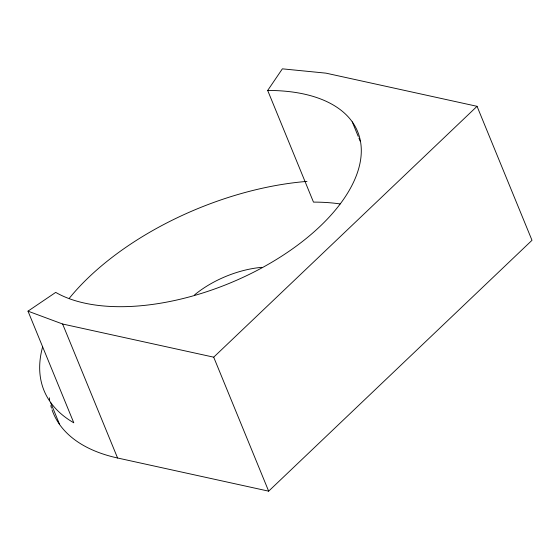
<?xml version="1.0" encoding="UTF-8"?>
<svg xmlns="http://www.w3.org/2000/svg" width="560" height="560" viewBox="0 0 560 560"><rect width="100%" height="100%" fill="white"/><g stroke="black" fill="none" stroke-linecap="round" stroke-linejoin="round"><path stroke-width="0.84" d="M42.616 346.927A211.855 110.061 -22.3 0 0 73.794 422.807L28 311.15L55.713 292.39A176.547 91.721 -22.3 0 0 320.194 226.219A176.547 91.721 -22.3 0 0 267.687 90.461L282.366 68.838L325.962 73.15L477.05 106.316L532 240.303L268.66 491.162L117.572 457.996A211.855 110.061 -22.3 0 1 52.052 409.822M28 311.15L62.615 324.009L213.703 357.175L477.05 106.316M352.268 121.877L358.239 136.444M358.904 138.061L360.234 141.295M267.687 90.461L313.481 202.118A176.547 91.721 -22.3 0 1 340.13 203.945M213.703 357.175L268.66 491.162M62.615 324.009L117.572 457.996M50.505 402.276L59.668 424.606M51.506 408.149A211.855 110.061 -22.3 0 1 50.785 405.608M49.679 400.435A211.855 110.061 -22.3 0 1 49.301 397.803M69.475 298.053A211.855 110.061 -22.3 0 1 306.978 181.398M194.579 294.875A70.616 36.687 -22.3 0 1 261.8 267.337"/></g></svg>
